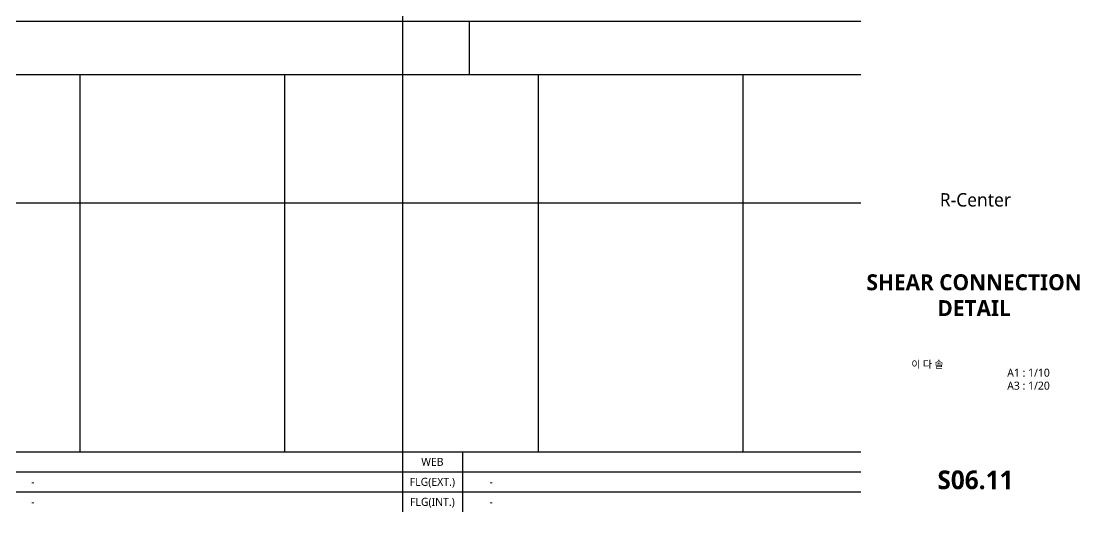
# Model space of a CAD drawing. Header units: millimetres. Extents: x 465 to 8156, y 210 to 5730.
# Drawn here: x 4189 to 8156, y 210 to 2050 of the extents above; entities that cross this region are included whole.
import ezdxf
from ezdxf.enums import TextEntityAlignment as Align

# ---------------------------------------------------------------- set-up
doc = ezdxf.new("R2010")
doc.units = ezdxf.units.MM
doc.header["$LTSCALE"] = 10
for name, color, linetype in [('SHT', 5, 'Continuous'), ('TABLE', 7, 'Continuous'), ('TEXT', 3, 'Continuous'), ('TXT', 3, 'Continuous')]:
    doc.layers.add(name, color=color, linetype=linetype)
doc.layers.add('TEMP', color=171, linetype='Continuous', plot=False)
doc.styles.add('S1', font='malgun.ttf')
doc.styles.add('맑은고딕', font='malgun.ttf')
doc.styles.add('맑은고딕B', font='malgunbd.ttf')
doc.styles.add('스타일1', font='malgun.ttf')
doc.styles.add('스타일2', font='malgunbd.ttf')

# ---------------------------------------------------------------- blocks, each defined once
blk = doc.blocks.new('TITLE')
at = {"layer": 'TXT', "color": 4, "style": '스타일2'}
for tag, height, p in [('TITLE1', 6, (776, 116.69)), ('TITLE2', 6, (776, 107.09)), ('TITLE3', 6, (776, 97.38)), ('A0.00', 7, (775.56, 32.33))]:
    blk.add_attdef(tag, text='', height=height, dxfattribs=at).set_placement(p, align=Align.MIDDLE_CENTER)
at = {"layer": 'TXT', "color": 3, "style": '스타일1'}
for tag, p in [('NAME-1', (752.37, 76.33)), ('NAME-2', (752.37, 67.33)), ('NAME-3', (752.37, 58.33)), ('NAME-4', (752.37, 49.33))]:
    blk.add_attdef(tag, text='', height=2.7, dxfattribs=at).set_placement(p, align=Align.MIDDLE_LEFT)
for tag, p in [('SCALE-A1', (796.39, 73.17)), ('SCALE-A3', (796.39, 68.31)), ('DATE', (797.36, 53.01))]:
    blk.add_attdef(tag, text='', height=3, dxfattribs=at).set_placement(p, align=Align.MIDDLE)

msp = doc.modelspace()

# ---------------------------------------------------------------- linework, layer by layer
at = {"layer": 'TABLE', "color": 3}
for p, q in [((5617.5, 5730), (5617.5, 210)), ((465, 2050), (7335, 2050))]:
    msp.add_line(p, q, dxfattribs=at)
at = {"layer": 'TABLE', "color": 4}
for p, q in [((5867.5, 2050), (5867.5, 1850)), ((465, 1850), (7335, 1850))]:
    msp.add_line(p, q, dxfattribs=at)
at = {"layer": 'TABLE', "color": 6}
for p, q in [((3900, 435), (5617.5, 435)), ((5617.5, 435), (7335, 435)), ((5842.5, 435), (5842.5, 210)), ((3900, 360), (5617.5, 360)), ((5617.5, 360), (7335, 360)), ((3900, 285), (5617.5, 285)), ((5617.5, 285), (7335, 285))]:
    msp.add_line(p, q, dxfattribs=at)
at = {"layer": 'TEMP'}
for p, q in [((4408.5, 1850), (4408.5, 435)), ((5175.5, 1850), (5175.5, 435)), ((6126, 1850), (6126, 435)), ((6893, 1850), (6893, 435)), ((465, 1368.6), (7335, 1368.6))]:
    msp.add_line(p, q, dxfattribs=at)

# ---------------------------------------------------------------- block references
at = {"layer": 'TEXT'}
ref = msp.add_blockref('TITLE', (0.1, 0), dxfattribs=dict(at, xscale=10, yscale=10, zscale=10))
ref.add_attrib('TITLE2', 'SHEAR CONNECTION', dxfattribs={"layer": 'SHT', "color": 4, "height": 60, "style": '맑은고딕B'}).set_placement((7760.1, 1070.8), align=Align.MIDDLE_CENTER)
ref.add_attrib('TITLE3', 'DETAIL', dxfattribs={"layer": 'SHT', "color": 4, "height": 60, "style": '맑은고딕B'}).set_placement((7760.1, 973.8), align=Align.MIDDLE_CENTER)
ref.add_attrib('NAME-1', '이 다 솔', dxfattribs={"color": 3, "height": 27, "style": '맑은고딕'}).set_placement((7525.1, 763.3), align=Align.MIDDLE_LEFT)
ref.add_attrib('SCALE-A1', 'A1 : 1/10', dxfattribs={"layer": 'SHT', "color": 3, "height": 30, "style": '맑은고딕'}).set_placement((7964, 731.7), align=Align.MIDDLE)
ref.add_attrib('SCALE-A3', 'A3 : 1/20', dxfattribs={"layer": 'SHT', "color": 3, "height": 30, "style": '맑은고딕'}).set_placement((7964, 683.1), align=Align.MIDDLE)
ref.add_attrib('A0.00', 'S06.11', dxfattribs={"layer": 'SHT', "color": 4, "height": 70, "style": '맑은고딕B'}).set_placement((7765.1, 330), align=Align.MIDDLE_CENTER)

# ---------------------------------------------------------------- texts
for s, height, style, p in [('R-Center', 50, '스타일1', (7765, 1380)), ('WEB', 30, 'S1', (5730, 397.5)), ('FLG(EXT.)', 30, 'S1', (5730, 322.5)), ('FLG(INT.)', 30, 'S1', (5730, 247.5))]:
    msp.add_text(s, height=height, dxfattribs=dict(at, style=style)).set_placement(p, align=Align.MIDDLE_CENTER)
at = {"layer": 'TEXT', "style": 'S1'}
for p in [(4226.2, 322.5), (5943.7, 322.5), (4226.2, 247.5), (5943.7, 247.5)]:
    msp.add_text('-', height=30, dxfattribs=at).set_placement(p, align=Align.MIDDLE_LEFT)

doc.saveas('drawing.dxf')
